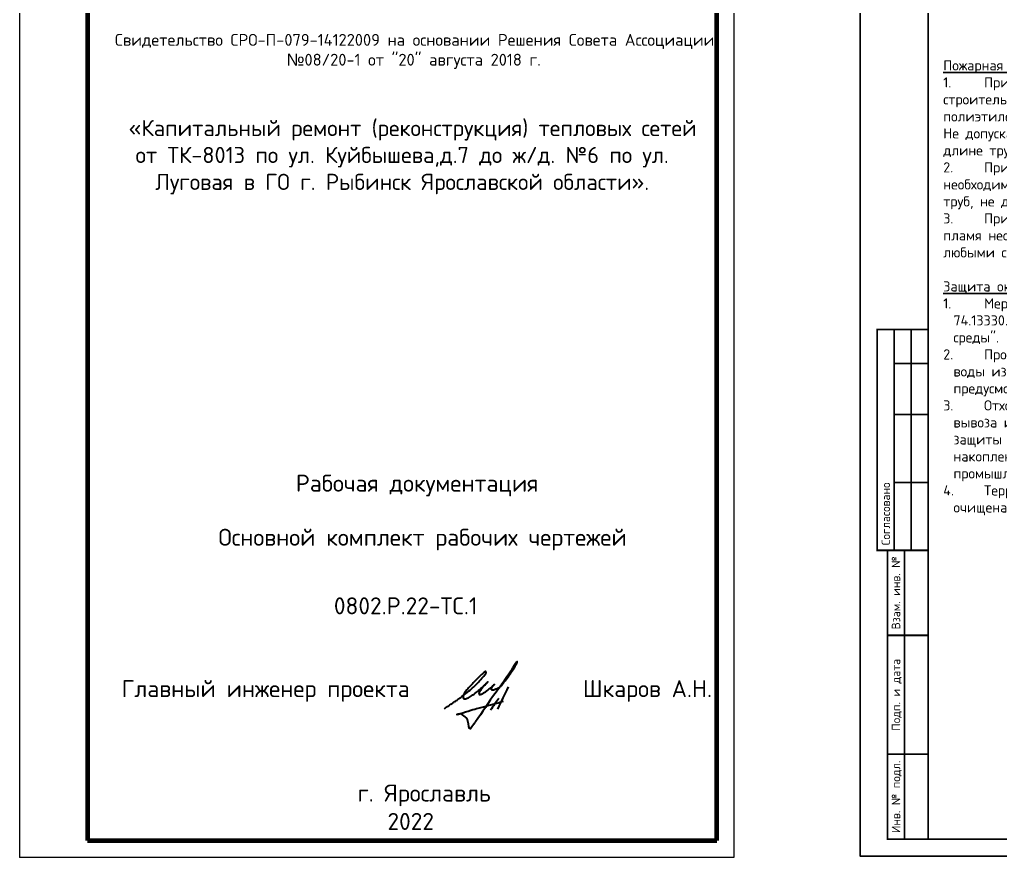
# Model space of a CAD drawing. Header units: millimetres. Extents: x 1642 to 8235, y 1174 to 5441.
# Drawn here: x 1990.4 to 2278.8, y 1179 to 1425.5 of the extents above; entities that cross this region are included whole.
import ezdxf
from ezdxf.enums import TextEntityAlignment as Align

# ---------------------------------------------------------------- set-up
doc = ezdxf.new("R2010")
doc.units = ezdxf.units.MM
for name, color, linetype, lineweight in [('Основной', 1, 'Continuous', 60), ('Размер 3.5', 250, 'Continuous', 35), ('Размерный', 4, 'Continuous', 30), ('Размеры на чертеже', 250, 'Continuous', 25)]:
    doc.layers.add(name, color=color, linetype=linetype, lineweight=lineweight)
doc.layers.add('рамка', color=7, linetype='Continuous')
doc.styles.add('-ISOCPEUR-', font='isocpeur.TTF')
doc.styles.get("Standard").update_dxf_attribs({"font": 'arial.ttf'})

# ---------------------------------------------------------------- blocks, each defined once
blk = doc.blocks.new('*U306')
blk.add_lwpolyline([(0, 123), (594, 123), (594, -297), (0, -297)], close=True)
at = {"const_width": 0.5}
blk.add_lwpolyline([(20, 118), (589, 118), (589, -292), (20, -292)], close=True, dxfattribs=at)
for points in [[(20, -207), (5, -207), (5, -142), (20, -142)], [(10, -142), (10, -207)], [(15, -142), (15, -207)], [(10, -152), (20, -152)], [(10, -167), (20, -167)], [(10, -187), (20, -187)], [(20, -292), (8, -292), (8, -207), (20, -207)], [(13, -207), (13, -292)], [(8, -232), (20, -232)], [(8, -267), (20, -267)]]:
    blk.add_lwpolyline(points, dxfattribs=at)
at = {"style": '-ISOCPEUR-'}
blk.add_text('Согласовано', height=2.5, rotation=90, dxfattribs=at).set_placement((7.5, -205.5), align=Align.MIDDLE_LEFT)
for s, p in [('Взам. инв. №', (10.5, -219.5)), ('Подп. и дата', (10.5, -249.5)), ('Инв. № подл.', (10.5, -279.5))]:
    blk.add_text(s, height=2.5, rotation=90, dxfattribs=at).set_placement(p, align=Align.MIDDLE_CENTER)
blk.add_attdef('РАЗРАБОТАЛ', text='', height=2.5).set_placement((424.5, -264.22), align=Align.MIDDLE_LEFT)
at = {"flags": 8}
for tag, height, p in [('ДАТА', 2.5, (464.07, -264.4)), ('ЛИСТ', 3, (560.39, -271.92)), ('ЛИСТОВ', 3, (577.89, -271.92))]:
    blk.add_attdef(tag, text='', height=height, dxfattribs=at).set_placement(p, align=Align.MIDDLE_CENTER)
blk.add_attdef('ПРОВЕРИЛ', (424.75, -270.73), '', height=2.5)
for tag, p in [('ТЕПЛОВЫЕ_СЕТИ_001', (489.41, -270.98)), ('ИМЯ_ЧЕРТЕЖА_001', (491.51, -285.58))]:
    blk.add_attdef(tag, p, '', height=3, dxfattribs=at)
at = {"style": '-ISOCPEUR-', "flags": 8}
blk.add_attdef('ФОРМАТ', text='', height=3, dxfattribs=at).set_placement((554.97, -294.75), align=Align.MIDDLE_CENTER)
blk = doc.blocks.new('подпись')
at = {"lineweight": 30}
for points in [[(-0.82, -1.23), (-0.21, -0.8), (0.43, -0.36), (0.86, -0.08), (1.32, 0.25), (2, 0.77), (2.8, 1.4), (3.27, 1.83), (3.84, 2.36), (4.46, 3.07), (5.01, 3.73), (5.08, 3.95), (5.01, 4.03), (4.91, 4), (4.76, 3.88), (4.33, 3.49), (3.4, 2.58), (2.34, 1.43), (1.83, 0.48), (1.87, 0.23), (1.99, 0.16), (2.17, 0.16), (2.41, 0.25), (3.02, 0.6), (3.71, 1.09), (4.34, 1.62), (5.32, 2.55), (4.75, 1.98), (4.27, 1.36), (4.08, 1.05), (4.07, 0.85), (4.11, 0.78), (4.25, 0.78), (4.42, 0.84), (4.78, 1.05), (5.16, 1.3), (5.47, 1.51), (5.72, 1.73), (6.05, 1.99), (6.23, 2.18), (5.94, 1.88), (5.8, 1.63), (5.8, 1.5), (5.89, 1.44), (6.13, 1.46), (6.57, 1.6), (6.9, 1.79), (7.5, 2.39), (8.04, 3.08), (8.61, 3.92), (9.15, 4.76), (9.43, 5.33), (8, 3.26), (6.29, 0.88), (3.58, -3.07), (3.05, -3.8), (2.85, -4.05), (2.49, -2.98), (2.12, -2.39), (1.3, -1.96), (1.02, -2.03), (2.91, -1.44), (4.7, -0.96), (7.51, -0.15)], [(8.19, 1.85), (6.68, -1.27)], [(6.86, 0.23), (5.67, -1.43)]]:
    blk.add_spline(points, degree=3, dxfattribs=at)
blk = doc.blocks.new('Подпись Леха')
at = {"layer": 'рамка'}
blk.add_blockref('подпись', (2.7, 0.11), dxfattribs=at)

msp = doc.modelspace()

# ---------------------------------------------------------------- linework, layer by layer
at = {"layer": 'Основной', "color": 7, "lineweight": 70}
for p, q in [((2010.37, 1471.031), (2010.37, 1184.031)), ((2195.37, 1184.031), (2195.37, 1471.031)), ((2010.37, 1184.031), (2195.37, 1184.031))]:
    msp.add_line(p, q, dxfattribs=at)
at = {"layer": 'Размер 3.5', "lineweight": 25}
msp.add_line((2237.597, 1476.353), (2237.597, 1179.353), dxfattribs=at)
at = {"layer": 'Размерный', "color": 7, "lineweight": 20}
for p, q in [((1990.37, 1476.031), (1990.37, 1179.031)), ((1990.37, 1476.031), (1990.37, 1179.031)), ((2200.37, 1476.031), (2200.37, 1179.031)), ((2200.37, 1179.031), (1990.37, 1179.031))]:
    msp.add_line(p, q, dxfattribs=at)

# ---------------------------------------------------------------- block references
at = {"xscale": 2.084311879696203, "yscale": 2.084311879696203, "zscale": 2.084311879696203}
msp.add_blockref('Подпись Леха', (2111.366, 1225.094), dxfattribs=at)
at = {"layer": 'Размеры на чертеже', "lineweight": 90}
msp.add_blockref('*U306', (2237.597, 1476.353), dxfattribs=at)

# ---------------------------------------------------------------- texts
at = {"layer": 'Размер 3.5', "lineweight": 25, "insert": (2261.992, 1413.506), "char_height": 3, "width": 176.17786, "attachment_point": 1, "style": '-ISOCPEUR-'}
msp.add_mtext('\\pi-3,l3;{\\LПожарная безопасность:} \\P\\pi0,l0;1.^IПри хранении теплоизоляционных труб, фасонных изделий, деталей на строительной площадке или на месте монтажа следует учитывать горючесть ППУ и полиэтилена и соблюдать правила противопожарной безопасности согласно ГОСТ 12.1.004. Не допускается воздействия открытого пламени или искр на тепловую изоляцию по длине трубы и торцевых сечениях.\\P2.^IПри термоусадке полиэтиленовых муфт и манжет пламенем пропановой горелки необходимо тщательно следить за нагревом муфт и манжет и полиэтиленовых оболочек труб, не допуская пережогов полиэтилена или его загорания.\\P3.^IПри горении из ППУ выделяются высокотоксичные продукты. В случае возгорания пламя необходимо тушить в изолирующем противогазе. Тушение допускается проводить любыми средствами пожаротушения.\\P\\pi-3,l3;\\P{\\LЗащита окружающей среды:\\P\\pi0,l0;}1.^IМеры по охране окружающей среды должны соответствовать требованиям СП 74.13330.2011, СП. 315.1325800.2017 и ФЗ от 10.01.2002г. №7-ФЗ "Об охране окружающей среды".\\P2.^IПромывку трубопроводов следует выполнять с повторным использованием воды Слив воды из трубопроводов после промывки (дезинфекции) следует проводить в места предусмотренные ППР. \\P3.^IОтходы теплоизоляции из ППУ и полиэтилена следует собрать для последующего их вывоза и захоронения в местах, согласованных с федеральным органом власти в сфере защиты прав потребителей и благополучия человека, в соответствии с порядком накопления, транспортирования, обезвреживания и захоронения токсичных промышленных отходов.  \\P4.^IТерритория после окончания работ по устройству тепловой сети должна быть очищена и восстановления в соответствии с ПОС.  ', dxfattribs=at)
at = {"layer": 'Размерный', "color": 7, "lineweight": 30, "insert": (2010.37, 1421.26), "char_height": 3.5, "attachment_point": 1, "style": '-ISOCPEUR-'}
msp.add_mtext_dynamic_manual_height_columns('\\pi4.5332,l3.5,t8.0332;Свидетельство СРО-П-079-14122009 на основании Решения Совета Ассоциации \\P\\pi55.027,t58.527;{\\fArial|b0|i0|c204|p34;№}08/20-1 от "20" августа 2018 г.', width=185, gutter_width=12.5, heights=[11.068], dxfattribs=at)
at = {"layer": 'Размерный', "color": 7, "lineweight": 30, "style": '-ISOCPEUR-'}
for s, insert, char_height, width, attachment_point in [('\\pi6.10936;«Капитальный ремонт (реконструкция) тепловых сетей от ТК-8013 по ул. Куйбышева,д.7 до ж/д. №6 по ул. Луговая в ГО г. Рыбинск Ярославской области».', (2102.87, 1395.947), 4.75, 177.03178, 2), ('\\pi51.22308,l10;Рабочая документация', (2010.37, 1291.598), 5, 185, 1), ('\\pi28.47308,l10;Основной комплект рабочих чертежей', (2010.37, 1275.696), 5, 185, 1), ('0802.Р.22-ТС.1', (2082.792, 1255.531), 5, 185, 1), ('\\pl10;Главный инженер проекта                Шкаров А.Н.', (2010.37, 1231.168), 5, 275.50359, 1), ('\\pi79.121;г. Ярославль \\P\\pi87.92;2022', (2010.634, 1200.445), 5, 185, 1)]:
    msp.add_mtext(s, dxfattribs=dict(at, insert=insert, char_height=char_height, width=width, attachment_point=attachment_point))

doc.saveas('drawing.dxf')
